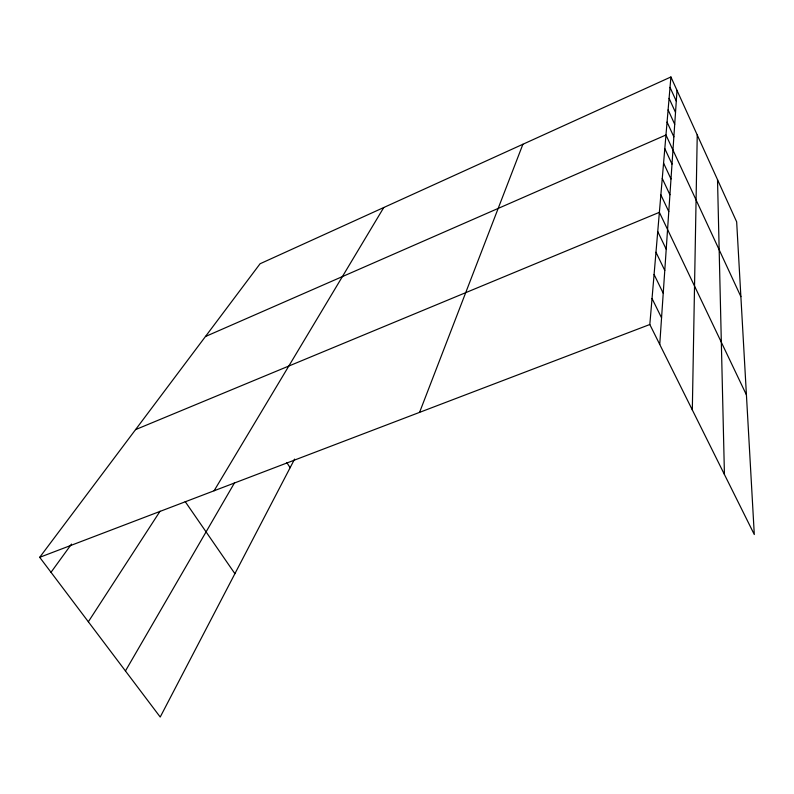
<?xml version="1.0" encoding="UTF-8"?>
<svg xmlns="http://www.w3.org/2000/svg" width="794" height="794" viewBox="0 0 794 794"><rect width="100%" height="100%" fill="white"/><g stroke="black" fill="none" stroke-linecap="round" stroke-linejoin="round"><path stroke-width="1.19" d="M692.318 409.932L697.241 134.98M659.745 344.457L677.014 90.407M670.91 76.968L736.663 221.854L754.3 534.531L649.82 324.508L670.91 76.968L260.075 263.757L39.7 557.319L160.219 717.032L294.604 459.101M419.569 412.364L522.899 144.26M125.442 670.95L234.607 482.673M214.092 490.771L383.77 207.522M88.342 621.771L160.06 511.217M51.014 572.305L71.5 544.079M205.457 336.517L665.968 134.99L740.881 296.638M135.566 429.614L659.377 212.326L746.42 394.876M39.7 557.319L649.82 324.508M185.201 501.61L234.905 573.695M286.783 462.535L290.118 467.706M652.033 298.504L661.551 317.828M654.087 274.496L663.228 293.224M655.983 252.244L664.776 270.426M657.74 231.58L666.216 249.227M660.866 194.867L668.776 211.561M662.265 178.501L669.918 194.758M663.576 163.117L670.99 178.968M664.806 148.637L672.002 164.09M667.069 122.097L673.858 136.816M668.111 109.9L674.711 124.281M669.094 98.347L675.515 112.401M670.027 87.38L676.28 101.116M717.518 179.652L724.436 474.494"/></g></svg>
